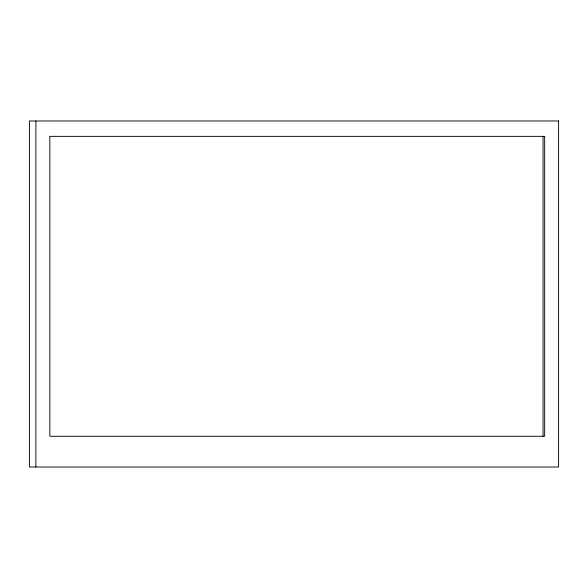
<?xml version="1.0" encoding="UTF-8"?>
<svg xmlns="http://www.w3.org/2000/svg" width="588" height="588" viewBox="0 0 588 588"><rect width="100%" height="100%" fill="white"/><g stroke="black" fill="none" stroke-linecap="round" stroke-linejoin="round"><path stroke-width="0.88" d="M543.04 136.357L543.04 436.259M35.897 120.981L35.897 467.019M558.6 120.981L29.4 120.981L29.4 467.019L558.6 467.019L558.6 120.981M544.664 136.357L49.84 136.357L49.84 436.259L544.664 436.259L544.664 136.357"/></g></svg>
